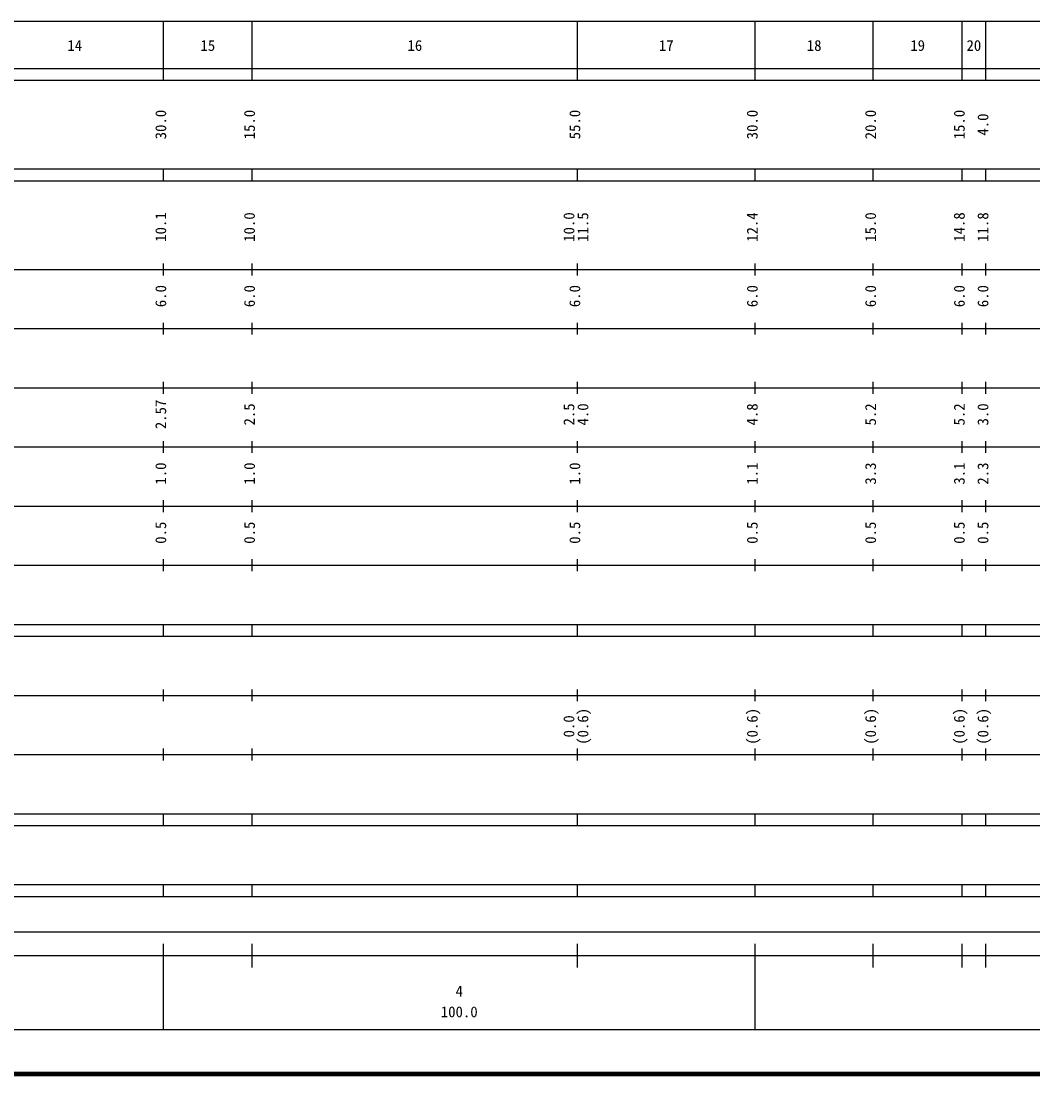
# Model space of a CAD drawing. Units: millimetres on the paper, enlarged 1000 times. Extents: x 40000 to 680000, y 20000 to 380000.
# Drawn here: x 243920 to 414987, y 20000 to 198000 of the extents above; entities that cross this region are included whole.
import ezdxf
from ezdxf.enums import TextEntityAlignment as Align

# ---------------------------------------------------------------- set-up
doc = ezdxf.new("R2010")
doc.units = ezdxf.units.MM
doc.header["$LTSCALE"] = 1000
doc.layers.add('M-TTL', color=2, linetype='Continuous', lineweight=140)
doc.layers.add('M-TTL-BAND', color=7, linetype='Continuous', lineweight=25)
doc.styles.add('ＭＳ ゴシック', font='')
doc.styles.get('ＭＳ ゴシック').set_extended_font_data('MS Gothic')

msp = doc.modelspace()

# ---------------------------------------------------------------- linework, layer by layer
at = {"layer": 'M-TTL'}
msp.add_line((40000, 20000), (680000, 20000), dxfattribs=at)
at = {"layer": 'M-TTL-BAND'}
for p, q in [((68000, 198000), (579000, 198000)), ((268000, 188000), (268000, 198000)), ((283000, 188000), (283000, 198000)), ((338000, 188000), (338000, 198000)), ((368000, 188000), (368000, 198000)), ((388000, 188000), (388000, 198000)), ((403000, 188000), (403000, 198000)), ((407000, 188000), (407000, 198000)), ((40000, 190000), (579000, 190000)), ((40000, 188000), (579000, 188000)), ((40000, 173000), (579000, 173000)), ((268000, 171000), (268000, 173000)), ((283000, 171000), (283000, 173000)), ((338000, 171000), (338000, 173000)), ((368000, 171000), (368000, 173000)), ((388000, 171000), (388000, 173000)), ((403000, 171000), (403000, 173000)), ((407000, 171000), (407000, 173000)), ((40000, 171000), (579000, 171000)), ((268000, 155000), (268000, 157000)), ((283000, 155000), (283000, 157000)), ((338000, 155000), (338000, 157000)), ((368000, 155000), (368000, 157000)), ((388000, 155000), (388000, 157000)), ((403000, 155000), (403000, 157000)), ((407000, 155000), (407000, 157000)), ((40000, 156000), (579000, 156000)), ((46000, 146000), (579000, 146000)), ((268000, 145000), (268000, 147000)), ((283000, 145000), (283000, 147000)), ((338000, 145000), (338000, 147000)), ((368000, 145000), (368000, 147000)), ((388000, 145000), (388000, 147000)), ((403000, 145000), (403000, 147000)), ((407000, 145000), (407000, 147000)), ((52000, 136000), (579000, 136000)), ((268000, 135000), (268000, 137000)), ((283000, 135000), (283000, 137000)), ((338000, 135000), (338000, 137000)), ((368000, 135000), (368000, 137000)), ((388000, 135000), (388000, 137000)), ((403000, 135000), (403000, 137000)), ((407000, 135000), (407000, 137000)), ((268000, 125000), (268000, 127000)), ((283000, 125000), (283000, 127000)), ((338000, 125000), (338000, 127000)), ((368000, 125000), (368000, 127000)), ((388000, 125000), (388000, 127000)), ((403000, 125000), (403000, 127000)), ((407000, 125000), (407000, 127000)), ((46000, 126000), (579000, 126000)), ((52000, 116000), (579000, 116000)), ((268000, 115000), (268000, 117000)), ((283000, 115000), (283000, 117000)), ((338000, 115000), (338000, 117000)), ((368000, 115000), (368000, 117000)), ((388000, 115000), (388000, 117000)), ((403000, 115000), (403000, 117000)), ((407000, 115000), (407000, 117000)), ((268000, 105000), (268000, 107000)), ((283000, 105000), (283000, 107000)), ((338000, 105000), (338000, 107000)), ((368000, 105000), (368000, 107000)), ((388000, 105000), (388000, 107000)), ((403000, 105000), (403000, 107000)), ((407000, 105000), (407000, 107000)), ((46000, 106000), (579000, 106000)), ((40000, 96000), (579000, 96000)), ((268000, 94000), (268000, 96000)), ((283000, 94000), (283000, 96000)), ((338000, 94000), (338000, 96000)), ((368000, 94000), (368000, 96000)), ((388000, 94000), (388000, 96000)), ((403000, 94000), (403000, 96000)), ((407000, 94000), (407000, 96000)), ((40000, 94000), (579000, 94000)), ((49000, 84000), (579000, 84000)), ((268000, 83000), (268000, 85000)), ((283000, 83000), (283000, 85000)), ((338000, 83000), (338000, 85000)), ((368000, 83000), (368000, 85000)), ((388000, 83000), (388000, 85000)), ((403000, 83000), (403000, 85000)), ((407000, 83000), (407000, 85000)), ((268000, 73000), (268000, 75000)), ((283000, 73000), (283000, 75000)), ((338000, 73000), (338000, 75000)), ((368000, 73000), (368000, 75000)), ((388000, 73000), (388000, 75000)), ((403000, 73000), (403000, 75000)), ((407000, 73000), (407000, 75000)), ((40000, 74000), (579000, 74000)), ((40000, 64000), (579000, 64000)), ((268000, 62000), (268000, 64000)), ((283000, 62000), (283000, 64000)), ((338000, 62000), (338000, 64000)), ((368000, 62000), (368000, 64000)), ((388000, 62000), (388000, 64000)), ((403000, 62000), (403000, 64000)), ((407000, 62000), (407000, 64000)), ((40000, 62000), (579000, 62000)), ((40000, 52000), (579000, 52000)), ((268000, 50000), (268000, 52000)), ((283000, 50000), (283000, 52000)), ((338000, 50000), (338000, 52000)), ((368000, 50000), (368000, 52000)), ((388000, 50000), (388000, 52000)), ((403000, 50000), (403000, 52000)), ((407000, 50000), (407000, 52000)), ((40000, 50000), (579000, 50000)), ((71000, 44000), (565000, 44000)), ((268000, 27500), (268000, 42000)), ((283000, 38000), (283000, 42000)), ((338000, 38000), (338000, 42000)), ((368000, 27500), (368000, 42000)), ((388000, 38000), (388000, 42000)), ((403000, 38000), (403000, 42000)), ((407000, 38000), (407000, 42000)), ((40000, 40000), (579000, 40000)), ((68000, 27500), (579000, 27500))]:
    msp.add_line(p, q, dxfattribs=at)

# ---------------------------------------------------------------- texts
at = {"layer": 'M-TTL-BAND', "style": 'ＭＳ ゴシック'}
for s, p in [('14', (253000, 192405)), ('15', (275500, 192405)), ('16', (310500, 192405)), ('17', (353000, 192405)), ('18', (378000, 192405)), ('19', (395500, 192405)), ('20', (405000, 192405)), ('4', (318000, 32523)), ('100.0', (318000, 29033))]:
    msp.add_text(s, height=1833, dxfattribs=at).set_placement(p, align=Align.BOTTOM_CENTER)
for s, p in [('30.0', (269000, 180500)), ('15.0', (284000, 180500)), ('55.0', (339000, 180500)), ('30.0', (369000, 180500)), ('20.0', (389000, 180500)), ('15.0', (404000, 180500)), ('4.0', (408000, 180500)), ('10.1', (269000, 163174)), ('12.4', (369000, 163174)), ('14.8', (404000, 163174)), ('11.8', (408000, 163174)), ('10.0', (284000, 163174)), ('10.0', (338000, 163174)), ('11.5', (340370, 163174)), ('15.0', (389000, 163174)), ('6.0', (269000, 151500)), ('6.0', (284000, 151500)), ('6.0', (339000, 151500)), ('6.0', (369000, 151500)), ('6.0', (389000, 151500)), ('6.0', (404000, 151500)), ('6.0', (408000, 151500)), ('2.57', (269000, 131500)), ('2.5', (284000, 131500)), ('2.5', (338000, 131500)), ('4.0', (340370, 131500)), ('4.8', (369000, 131500)), ('5.2', (389000, 131500)), ('5.2', (404000, 131500)), ('3.0', (408000, 131500)), ('1.0', (269000, 121500)), ('1.0', (284000, 121500)), ('1.0', (339000, 121500)), ('1.1', (369000, 121500)), ('3.3', (389000, 121500)), ('3.1', (404000, 121500)), ('2.3', (408000, 121500)), ('0.5', (269000, 111500)), ('0.5', (284000, 111500)), ('0.5', (339000, 111500)), ('0.5', (369000, 111500)), ('0.5', (389000, 111500)), ('0.5', (404000, 111500)), ('0.5', (408000, 111500)), ('0.0', (338000, 78764)), ('(0.6)', (340370, 78764)), ('(0.6)', (369000, 78764)), ('(0.6)', (389000, 78764)), ('(0.6)', (404000, 78764)), ('(0.6)', (408000, 78764))]:
    msp.add_text(s, height=1833, rotation=90, dxfattribs=at).set_placement(p, align=Align.BOTTOM_CENTER)

doc.saveas('drawing.dxf')
